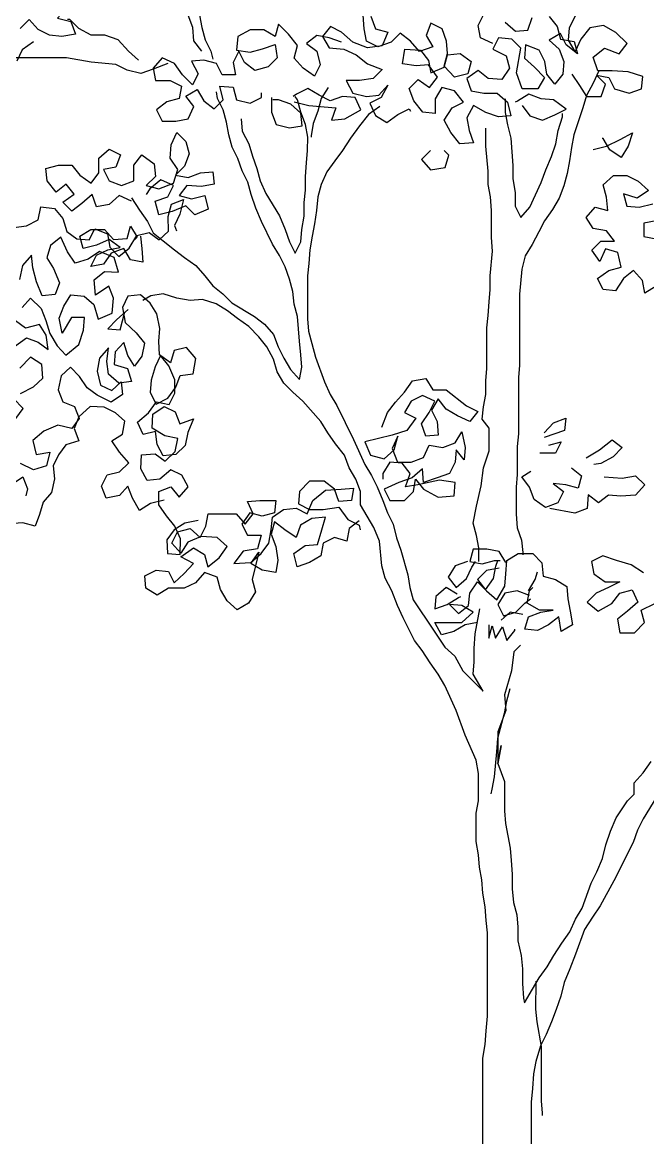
# Model space of a CAD drawing. Header units: metres. Extents: x 750563 to 756046, y 4495933 to 4497284.
# Drawn here: x 755743.714 to 755744.262, y 4496171.13 to 4496172.107 of the extents above; entities that cross this region are included whole.
import ezdxf

# ---------------------------------------------------------------- set-up
doc = ezdxf.new("R2010")
doc.units = ezdxf.units.M
doc.layers.add('00_DETALLES', color=7, linetype='Continuous', true_color=0xe0f0d1)

# ---------------------------------------------------------------- blocks, each defined once
blk = doc.blocks.new('Arbol21')
for points in [[(0.8011, 5.2237), (0.8134, 5.1965), (0.8233, 5.1693), (0.8382, 5.1422), (0.8407, 5.115), (0.8309, 5.0606), (0.8185, 5.0359), (0.8111, 5.0087), (0.7988, 4.9815), (0.7766, 4.8999), (0.7717, 4.8727), (0.7643, 4.8455), (0.752, 4.8208), (0.7471, 4.8035)], [(0.7718, 4.8208), (0.789, 4.8431), (0.7915, 4.8728), (0.8013, 4.8999), (0.8038, 4.9271), (0.8038, 4.9568), (0.8112, 4.984), (0.8235, 5.0087), (0.8408, 5.0334), (0.8679, 5.0433), (0.9124, 5.078), (0.9321, 5.1002), (0.9371, 5.1027)], [(0.1342, 4.8376), (0.1613, 4.8499), (0.1663, 4.8771), (0.1539, 4.9018)], [(0.1069, 4.8845), (0.0847, 4.8647), (0.0575, 4.8671), (0.0476, 4.8943)], [(0.0106, 4.8968), (-0.0067, 4.8745), (-0.0141, 4.8473), (-0.0438, 4.8423), (-0.0512, 4.8151), (-0.0265, 4.8349), (-0.0141, 4.8597), (0.0106, 4.8449), (-0.0116, 4.8251), (-0.0215, 4.7979), (-0.019, 4.7707), (-0.0017, 4.7485), (0.0156, 4.7707), (0.0205, 4.7979), (0.0329, 4.8226), (0.0625, 4.835), (0.065, 4.8054), (0.0428, 4.7856), (0.0206, 4.7633), (0.0354, 4.7386), (0.07, 4.7386), (0.0823, 4.7733), (0.0724, 4.8276), (0.0922, 4.8474), (0.1218, 4.8499), (0.1342, 4.8252), (0.1045, 4.8103), (0.0972, 4.7832), (0.1145, 4.7585), (0.1441, 4.761), (0.1664, 4.7783), (0.1911, 4.761), (0.1812, 4.7338), (0.154, 4.7288), (0.1244, 4.7288), (0.1022, 4.709), (0.0948, 4.6794), (0.122, 4.6769), (0.1491, 4.6868), (0.1763, 4.7017), (0.1912, 4.6745), (0.1862, 4.6473), (0.1764, 4.6201), (0.206, 4.6177), (0.2258, 4.6424), (0.2406, 4.6696), (0.2233, 4.6968), (0.1985, 4.7091), (0.2183, 4.7338), (0.2455, 4.7413), (0.2603, 4.7166), (0.2603, 4.6845), (0.2875, 4.687), (0.3073, 4.7117), (0.3171, 4.7389), (0.2973, 4.7586), (0.2726, 4.7413), (0.2553, 4.7635), (0.2751, 4.7907), (0.3023, 4.7883), (0.3319, 4.7933), (0.3269, 4.8254), (0.2923, 4.8229), (0.2751, 4.8006), (0.2701, 4.7734), (0.2405, 4.7858), (0.233, 4.8129), (0.2059, 4.8154), (0.1812, 4.7981), (0.1886, 4.7709), (0.2183, 4.7635), (0.2405, 4.7882), (0.233, 4.8154), (0.2355, 4.8426), (0.2453, 4.8698), (0.27, 4.8822), (0.28, 4.855), (0.2652, 4.8303), (0.2948, 4.8204), (0.3146, 4.8427), (0.3368, 4.86), (0.3566, 4.8402), (0.3862, 4.8304), (0.4109, 4.8428), (0.4159, 4.8699), (0.4183, 4.8996)], [(0.401, 4.8971), (0.3912, 4.8699), (0.364, 4.8625), (0.3764, 4.8328), (0.4085, 4.8279), (0.4406, 4.8403), (0.4653, 4.8626), (0.49, 4.875), (0.5073, 4.8527), (0.4925, 4.828), (0.4604, 4.8255), (0.4332, 4.8131), (0.4085, 4.7933), (0.3764, 4.7809), (0.3962, 4.7612), (0.4259, 4.7563), (0.4555, 4.7563), (0.4407, 4.7291), (0.4111, 4.7217), (0.3839, 4.7241), (0.3641, 4.7463), (0.3789, 4.7192), (0.4037, 4.7068), (0.3913, 4.6796), (0.3666, 4.6648), (0.3419, 4.6821), (0.3172, 4.6944), (0.3147, 4.6894)], [(0.9718, 4.9817), (1.0039, 4.9743), (1.0311, 4.9669), (1.0583, 4.9694), (1.0484, 4.9397), (1.0336, 4.915), (1.0682, 4.915), (1.088, 4.8928), (1.0584, 4.8854), (1.0485, 4.8582), (1.0782, 4.8532), (1.1053, 4.8557), (1.1301, 4.8681), (1.1498, 4.8904), (1.1696, 4.8706)], [(-0.0388, 4.7707), (-0.056, 4.7459), (-0.0708, 4.7212), (-0.103, 4.7212), (-0.1129, 4.7484), (-0.0931, 4.7682), (-0.1203, 4.7632), (-0.1326, 4.7385), (-0.1647, 4.7285), (-0.1919, 4.7384), (-0.1944, 4.7656), (-0.1623, 4.7755), (-0.1277, 4.778), (-0.0956, 4.778), (-0.0857, 4.8077), (-0.1105, 4.8274), (-0.1426, 4.8151), (-0.1599, 4.8373), (-0.1352, 4.862), (-0.108, 4.8769), (-0.0784, 4.872), (-0.0586, 4.8473), (-0.0462, 4.8201), (-0.0314, 4.8448), (-0.0339, 4.872), (-0.0488, 4.9016)], [(0.9102, 4.8012), (0.9324, 4.821), (0.9546, 4.8457), (0.9843, 4.8556), (1.0139, 4.8557), (1.0411, 4.8705), (1.0608, 4.8903), (1.0658, 4.8903)], [(0.4653, 4.8403), (0.4925, 4.8502), (0.5197, 4.8552), (0.5419, 4.8379), (0.5197, 4.8206), (0.5123, 4.7909), (0.5247, 4.7662), (0.5494, 4.7836), (0.5691, 4.8058), (0.5617, 4.833), (0.5814, 4.8577), (0.6037, 4.88), (0.6111, 4.8528), (0.6358, 4.8677), (0.6655, 4.8677), (0.6927, 4.8529), (0.6952, 4.8232), (0.6655, 4.8183), (0.6383, 4.8257), (0.6111, 4.8355), (0.6062, 4.8059), (0.626, 4.7861), (0.6557, 4.7787), (0.6779, 4.796), (0.6902, 4.8208), (0.7026, 4.7961), (0.6977, 4.7689), (0.7273, 4.7689), (0.7397, 4.7936), (0.7668, 4.8011), (0.794, 4.7986), (0.7792, 4.7714), (0.7916, 4.7467), (0.8138, 4.769), (0.8311, 4.7937), (0.8583, 4.8061), (0.8781, 4.7839), (0.8731, 4.7567), (0.841, 4.7567), (0.8163, 4.7443), (0.8213, 4.7171), (0.8485, 4.7097), (0.8707, 4.6924), (0.8584, 4.6677), (0.8287, 4.6677), (0.8016, 4.6726), (0.7892, 4.6998), (0.8065, 4.722), (0.7817, 4.7368), (0.7669, 4.7121), (0.7447, 4.6948), (0.7249, 4.7145), (0.7323, 4.7442), (0.7026, 4.7417), (0.6953, 4.7145), (0.6656, 4.7071), (0.6409, 4.7194), (0.6409, 4.7293)], [(1.14, 4.8409), (1.1647, 4.8237), (1.1771, 4.799)], [(0.8459, 4.7937), (0.8781, 4.7814), (0.9053, 4.7715), (0.9349, 4.779), (0.9596, 4.7914), (1.014, 4.7964), (1.0683, 4.8063), (1.1795, 4.8064)], [(-0.0981, 4.778), (-0.0857, 4.7509), (-0.0708, 4.7237), (-0.0634, 4.6965), (-0.0436, 4.6372), (-0.0386, 4.61), (-0.0336, 4.5804), (-0.0287, 4.5532), (-0.0212, 4.526), (-0.0113, 4.4989), (0.0035, 4.4742), (0.0209, 4.4495), (0.0332, 4.4248), (0.0481, 4.3976), (0.0629, 4.3729), (0.0704, 4.3433), (0.0754, 4.2889), (0.0755, 4.1332), (0.078, 4.106), (0.0781, 3.9825), (0.0806, 3.9553), (0.0807, 3.8935), (0.0832, 3.8663), (0.0832, 3.807), (0.0808, 3.7773), (0.0709, 3.7502), (0.0685, 3.723), (0.0685, 3.718)], [(0.5692, 4.7095), (0.5371, 4.702), (0.4778, 4.697), (0.4877, 4.6698), (0.4581, 4.6723), (0.4234, 4.692), (0.4358, 4.7192), (0.463, 4.7217), (0.4901, 4.7118), (0.5148, 4.7242), (0.5395, 4.7391), (0.5643, 4.7267), (0.5717, 4.7218)], [(0.4951, 4.7415), (0.5099, 4.7168), (0.5173, 4.6896), (0.5273, 4.6625), (0.5322, 4.6353), (0.5322, 4.6328)], [(0.07, 4.7016), (0.0528, 4.6793), (0.0256, 4.6694), (-0.0016, 4.6817), (-0.0263, 4.6941), (0.0008, 4.7139), (0.028, 4.7164), (0.0552, 4.7263), (0.0799, 4.7115), (0.0849, 4.709)], [(0.1071, 4.7164), (0.1071, 4.6868), (0.1022, 4.6596), (0.0948, 4.6299), (0.0899, 4.5706), (0.09, 4.541), (0.085, 4.5113), (0.0851, 4.4817), (0.0727, 4.4569), (0.0529, 4.4792), (0.0282, 4.5335), (0.0183, 4.5607), (0.0059, 4.5903), (-0.004, 4.6175), (-0.009, 4.6471), (-0.0189, 4.6768), (-0.0189, 4.6842)], [(0.6854, 4.6725), (0.683, 4.6453), (0.6682, 4.6181), (0.6608, 4.5909), (0.6509, 4.5637), (0.6435, 4.5365), (0.6312, 4.5093), (0.6016, 4.4599), (0.5893, 4.4302), (0.5794, 4.403), (0.5671, 4.3783), (0.5547, 4.403), (0.5522, 4.4302), (0.5472, 4.4598), (0.5472, 4.4895), (0.5447, 4.5167), (0.5447, 4.5463), (0.5422, 4.576), (0.5397, 4.6032), (0.5396, 4.6328), (0.5446, 4.66), (0.5544, 4.6872), (0.5618, 4.7144), (0.5667, 4.7218)], [(0.6186, 4.7194), (0.6187, 4.6873), (0.6088, 4.6601), (0.5792, 4.6526), (0.552, 4.6575), (0.5544, 4.6847), (0.5766, 4.7045), (0.6038, 4.7144), (0.6162, 4.7144)], [(0.9253, 4.4997), (0.908, 4.4725), (0.8907, 4.4478), (0.8784, 4.4231), (0.8562, 4.4058), (0.8315, 4.386), (0.8092, 4.3686), (0.7846, 4.3513), (0.7648, 4.3291), (0.7475, 4.3068), (0.7253, 4.2895), (0.7055, 4.2697), (0.6561, 4.24), (0.6339, 4.2227), (0.6142, 4.2004), (0.6043, 4.1732), (0.592, 4.1485), (0.5772, 4.1238), (0.5574, 4.1015), (0.5525, 4.1287), (0.5549, 4.1559), (0.5573, 4.1855), (0.5622, 4.2399), (0.5696, 4.2671), (0.5721, 4.2943), (0.5795, 4.3215), (0.5893, 4.3487), (0.6017, 4.3734), (0.6165, 4.3981), (0.6411, 4.4476), (0.6535, 4.4772), (0.6633, 4.5069), (0.6707, 4.5341), (0.683, 4.5588), (0.6929, 4.586), (0.7052, 4.6107), (0.7126, 4.6379), (0.7175, 4.6651), (0.7249, 4.6923), (0.7373, 4.717), (0.7397, 4.7318)], [(0.3814, 4.6994), (0.4061, 4.6821), (0.4259, 4.6574), (0.4457, 4.6303), (0.4631, 4.6031), (0.4804, 4.5809), (0.4977, 4.5562), (0.5101, 4.529), (0.5175, 4.5018), (0.52, 4.4722), (0.525, 4.4425), (0.53, 4.4153), (0.5349, 4.3857), (0.5374, 4.356), (0.5399, 4.3289), (0.54, 4.2349), (0.5376, 4.2078), (0.5302, 4.1806), (0.5228, 4.1509), (0.5031, 4.0965), (0.4907, 4.0693), (0.4759, 4.0446), (0.4389, 3.9704), (0.4143, 3.916), (0.3995, 3.8913), (0.3871, 3.8666), (0.3748, 3.8369), (0.3649, 3.8097), (0.3526, 3.785), (0.3452, 3.7554), (0.3354, 3.7282), (0.3206, 3.6738), (0.3157, 3.6466), (0.3083, 3.6194), (0.2639, 3.5526), (0.2639, 3.5526), (0.2392, 3.5155), (0.217, 3.4958), (0.1997, 3.4636), (0.1552, 3.4191), (0.1774, 3.4562), (0.175, 3.4834), (0.1749, 3.513), (0.1724, 3.5451), (0.1625, 3.5995)], [(-0.0856, 4.6051), (-0.1152, 4.6124), (-0.1449, 4.6272), (-0.1721, 4.642), (-0.1622, 4.6124), (-0.1473, 4.5877), (-0.1226, 4.605), (-0.1078, 4.6298), (-0.1053, 4.6298)], [(0.1649, 3.7033), (0.1648, 3.7329), (0.1698, 3.7601), (0.1771, 3.7873), (0.1697, 3.8244), (0.1598, 3.8689), (0.1548, 3.9084), (0.1424, 3.9454), (0.1424, 3.9949), (0.1572, 4.0147), (0.1547, 4.0418), (0.1497, 4.069), (0.1497, 4.0987), (0.1472, 4.1259), (0.1471, 4.2148), (0.1446, 4.242), (0.1421, 4.2717), (0.1396, 4.2988), (0.1396, 4.3285), (0.1346, 4.3829), (0.137, 4.4125), (0.137, 4.4718), (0.1394, 4.5015), (0.1443, 4.5287), (0.1443, 4.5583), (0.1492, 4.6127), (0.1492, 4.6522)], [(0.9253, 4.4923), (0.9525, 4.5047), (0.9747, 4.4849), (1.0019, 4.48), (1.0118, 4.5072), (1.034, 4.4875), (1.0563, 4.4702), (1.076, 4.49), (1.0513, 4.5073), (1.0686, 4.5295), (1.0908, 4.5122), (1.1106, 4.537), (1.113, 4.5641), (1.0858, 4.5715), (1.0562, 4.5715), (1.0389, 4.5493), (1.0142, 4.5319), (0.9969, 4.5542), (0.9969, 4.5863), (0.9746, 4.606), (0.9499, 4.5937), (0.9598, 4.5665), (0.987, 4.5616), (0.9747, 4.5368), (0.9475, 4.5269), (0.9203, 4.5368), (0.9203, 4.5714), (0.9029, 4.5936), (0.8758, 4.5738), (0.8733, 4.5466), (0.8931, 4.5269), (0.8659, 4.5194), (0.8338, 4.5318), (0.8239, 4.5614), (0.8412, 4.5861), (0.8387, 4.6158), (0.8263, 4.643), (0.8065, 4.6232), (0.7992, 4.596), (0.8091, 4.5688), (0.8289, 4.5491), (0.8017, 4.5441), (0.7745, 4.554), (0.7473, 4.5564), (0.7448, 4.5292), (0.772, 4.5243), (0.8042, 4.5268), (0.8215, 4.5046), (0.7943, 4.4971), (0.7646, 4.5045), (0.7573, 4.4749), (0.7869, 4.4625), (0.8067, 4.4823), (0.8363, 4.47), (0.866, 4.4626), (0.8734, 4.4923), (0.8462, 4.5021), (0.8338, 4.5268), (0.861, 4.5392), (0.8857, 4.5195), (0.8931, 4.5071)], [(-0.2237, 4.3059), (-0.1989, 4.2911), (-0.194, 4.3183), (-0.1743, 4.3406), (-0.152, 4.3233), (-0.1347, 4.2961), (-0.1075, 4.2986), (-0.0952, 4.3233), (-0.1199, 4.3406), (-0.1471, 4.348), (-0.1397, 4.3801), (-0.1125, 4.3876), (-0.1002, 4.3604), (-0.0829, 4.3851), (-0.1027, 4.4049), (-0.1323, 4.4048), (-0.115, 4.4271), (-0.0854, 4.4321), (-0.0706, 4.4568), (-0.0904, 4.479), (-0.1176, 4.4716), (-0.1151, 4.5012), (-0.1077, 4.5284), (-0.13, 4.5482), (-0.1596, 4.5482), (-0.1843, 4.5358), (-0.2066, 4.516), (-0.1818, 4.4987), (-0.1522, 4.5086), (-0.1596, 4.4814), (-0.1868, 4.4789), (-0.2164, 4.4863)], [(-0.2238, 4.4492), (-0.1966, 4.4443), (-0.1966, 4.4147), (-0.2238, 4.4097)], [(0.2703, 4.6029), (0.2901, 4.5832), (0.2703, 4.5609), (0.2382, 4.5658), (0.2308, 4.593), (0.2406, 4.6029)], [(0.8538, 3.8377), (0.8843, 3.8301), (0.9077, 3.8153), (0.9233, 3.8421), (0.9334, 3.8684), (0.9517, 3.8477), (0.9809, 3.8422), (0.991, 3.8685), (0.9791, 3.8931), (0.952, 3.8998), (0.9316, 3.9192), (0.9519, 3.943), (0.9687, 3.9677), (0.9454, 3.9824), (0.9398, 4.0108), (0.9605, 4.0291), (0.9851, 4.041), (1.016, 4.0424), (1.0411, 4.02), (1.0509, 3.9942), (1.0408, 3.9678), (1.0692, 3.959), (1.0854, 3.937), (1.0973, 3.9125), (1.094, 3.8845), (1.1009, 3.854), (1.1191, 3.8333), (1.1268, 3.8062), (1.1366, 3.7804), (1.1638, 3.7881), (1.1938, 3.786)], [(1.1788, 4.0165), (1.1627, 4.0385), (1.1842, 4.0602)], [(1.1832, 4.4349), (1.1552, 4.4382), (1.1298, 4.4517), (1.1242, 4.48), (1.0945, 4.4766), (1.0763, 4.4541), (1.0675, 4.4256), (1.0455, 4.4095), (1.018, 4.4073), (1.0061, 4.4318), (0.9781, 4.4207), (0.9727, 4.3915), (0.9532, 4.3711), (0.9307, 4.3892), (0.9141, 4.4168), (0.887, 4.4235), (0.865, 4.4073), (0.8446, 4.4267), (0.8454, 4.4589), (0.8377, 4.4861), (0.8114, 4.4962), (0.8195, 4.4635), (0.8314, 4.439), (0.8268, 4.4275)], [(0.9056, 4.4157), (0.9031, 4.3885), (0.9007, 4.3588), (0.9279, 4.3638), (0.9427, 4.3885), (0.9699, 4.3787), (0.9872, 4.354), (1.0144, 4.3491), (1.002, 4.3738), (0.9773, 4.3861), (0.9501, 4.391), (0.9748, 4.4083), (1.002, 4.396), (1.0316, 4.3886), (1.039, 4.4158), (1.0143, 4.4306), (0.9846, 4.4306), (0.9649, 4.4083), (0.9352, 4.4108), (0.9278, 4.4379), (0.913, 4.4132), (0.9179, 4.4083)], [(1.1689, 4.0712), (1.1401, 4.0855), (1.1197, 4.105), (1.1217, 4.135), (1.1471, 4.1504), (1.17, 4.1267)], [(1.1818, 4.1742), (1.1559, 4.1932), (1.1301, 4.1834), (1.1081, 4.1672), (1.1122, 4.1986), (1.127, 4.2219), (1.1575, 4.2144), (1.1795, 4.2306)], [(1.165, 4.2593), (1.1467, 4.2801), (1.1231, 4.2571), (1.113, 4.2308), (1.1042, 4.2024), (1.0885, 4.1756), (1.0691, 4.1553), (1.0406, 4.1785), (1.0304, 4.2098), (1.0282, 4.2374), (1.057, 4.2374), (1.0774, 4.2036), (1.0837, 4.2362), (1.0739, 4.2621), (1.0586, 4.2875), (1.0289, 4.284), (1.0082, 4.2657), (0.9985, 4.2339), (0.9676, 4.2469), (0.9649, 4.28), (0.975, 4.3063), (1.0043, 4.2865), (1.0072, 4.3199), (0.9847, 4.3381), (0.9538, 4.3368), (0.9634, 4.3686), (0.9956, 4.3822), (1.0202, 4.3653), (1.0486, 4.3565), (1.0655, 4.3811), (1.0807, 4.4134), (1.1032, 4.3952), (1.1109, 4.3681), (1.0961, 4.3448), (1.0831, 4.3138), (1.0929, 4.288), (1.1209, 4.2847), (1.1339, 4.3156), (1.1415, 4.3462), (1.1448, 4.3741), (1.1644, 4.3513), (1.1712, 4.3208)], [(0.1562, 2.3985), (0.156, 2.6159), (0.151, 2.6456), (0.1485, 2.6752), (0.146, 2.7074), (0.1458, 2.8902), (0.1483, 2.9174), (0.1507, 2.9471), (0.1556, 2.9767), (0.1581, 3.0064), (0.163, 3.0336), (0.1655, 3.0608), (0.1704, 3.0904), (0.1703, 3.1522), (0.1653, 3.1794), (0.1653, 3.2387), (0.1702, 3.2684), (0.1949, 3.3227), (0.2146, 3.3771), (0.2393, 3.4315), (0.2541, 3.4562), (0.2713, 3.481), (0.2886, 3.5082), (0.3059, 3.5304), (0.3306, 3.5799), (0.3429, 3.6071), (0.3552, 3.6392), (0.37, 3.6664), (0.3774, 3.6936), (0.3823, 3.748), (0.3946, 3.7776), (0.4242, 3.8271), (0.4242, 3.8567), (0.4341, 3.8839), (0.4489, 3.9087), (0.4587, 3.9359), (0.4785, 3.9606), (0.4958, 3.9853), (0.5106, 4.01), (0.5501, 4.0546), (0.5723, 4.0743), (0.592, 4.0941), (0.6068, 4.1189), (0.6142, 4.1461), (0.629, 4.1732), (0.6463, 4.1955), (0.6685, 4.2178), (0.6932, 4.2351), (0.7154, 4.2524), (0.7401, 4.2673), (0.7698, 4.2772), (0.797, 4.2747), (0.8266, 4.2797), (0.8563, 4.2896), (0.8835, 4.2847), (0.9008, 4.2748)], [(0.7798, 3.793), (0.809, 3.7875), (0.8324, 3.7728), (0.8485, 3.7508), (0.8465, 3.7207), (0.819, 3.7185), (0.8184, 3.7528), (0.8307, 3.7804), (0.8488, 3.8029), (0.8657, 3.8275), (0.8656, 3.8563), (0.8393, 3.8664), (0.8212, 3.8439), (0.8016, 3.8668), (0.8151, 3.8922), (0.8396, 3.9042), (0.8634, 3.8839), (0.8914, 3.8806), (0.9049, 3.906), (0.9036, 3.937), (0.8735, 3.939), (0.8515, 3.9228), (0.8298, 3.9444), (0.8242, 3.9728), (0.8526, 3.9784), (0.8801, 3.995), (0.8787, 4.0259), (0.8541, 4.0428), (0.8296, 4.0309), (0.8195, 4.0045), (0.7898, 4.0155), (0.8021, 3.9854), (0.8077, 3.957), (0.8281, 3.9376), (0.8561, 3.9343), (0.8696, 3.9598), (0.8729, 3.9877), (0.9, 3.981), (0.9123, 4.0086), (0.8885, 4.0289), (0.871, 4.053), (0.8427, 4.0474), (0.8307, 4.072), (0.8306, 4.1008), (0.8437, 4.1318), (0.8619, 4.1543), (0.8738, 4.1297), (0.8828, 4.1005), (0.885, 4.073), (0.8715, 4.0475), (0.846, 4.061), (0.8286, 4.0851), (0.8187, 4.1109), (0.7908, 4.1142), (0.7847, 4.1481), (0.805, 4.1719), (0.8322, 4.1652), (0.8399, 4.1381), (0.864, 4.1555), (0.866, 4.1856), (0.8638, 4.2132), (0.8701, 4.2458), (0.8849, 4.2692), (0.9056, 4.2875), (0.9336, 4.2841), (0.9455, 4.2596), (0.9392, 4.2269), (0.9155, 4.204), (0.8974, 4.1815), (0.903, 4.1531), (0.9191, 4.1311), (0.9339, 4.1545), (0.9427, 4.1829), (0.961, 4.1622), (0.9632, 4.1346), (0.934, 4.1256), (0.9252, 4.0972), (0.9531, 4.0939), (0.976, 4.1135), (0.9793, 4.1414), (0.9758, 4.1711), (0.9954, 4.1483), (1.001, 4.1199), (0.9934, 4.0894), (0.9689, 4.0774), (0.9485, 4.0969), (0.9452, 4.0689), (0.9698, 4.052), (1.0007, 4.0678), (1.0227, 4.0839), (1.0396, 4.1086), (1.059, 4.1289), (1.0794, 4.1095), (1.0863, 4.079), (1.0762, 4.0527), (1.0503, 4.0429), (1.0402, 4.0166), (1.0564, 3.9946), (1.0869, 4.0015), (1.1179, 3.9884), (1.1417, 3.9681), (1.1341, 3.9376), (1.1048, 3.943), (1.1117, 3.9125), (1.1401, 3.9037), (1.1689, 3.9182)], [(1.1928, 3.8691), (1.1635, 3.8889), (1.1534, 3.8626), (1.1568, 3.8474)], [(0.9329, 4.2551), (0.9576, 4.2329), (0.9774, 4.2131), (0.9503, 4.2106), (0.9403, 4.2501)], [(0.3771, 3.9976), (0.3647, 4.0297), (0.3474, 4.0519), (0.3276, 4.0741), (0.3103, 4.0988), (0.2806, 4.1037), (0.2658, 4.079), (0.2362, 4.079), (0.1917, 4.0443), (0.167, 4.032), (0.1844, 4.0097), (0.2115, 4.0221), (0.2362, 4.037), (0.2535, 4.0592), (0.2684, 4.0345), (0.256, 4.0098), (0.2536, 3.9801), (0.2808, 3.9777), (0.2906, 4.0049), (0.2733, 4.0296), (0.2609, 4.0543), (0.2881, 4.0667), (0.3128, 4.0543), (0.3277, 4.0296), (0.303, 4.0173), (0.3228, 3.9901), (0.3549, 3.9802), (0.4142, 3.9655), (0.4019, 3.9358), (0.3722, 3.9284), (0.35, 3.9481), (0.3425, 3.9778), (0.3549, 3.9506), (0.3426, 3.9209), (0.3129, 3.9209), (0.2857, 3.9308), (0.2734, 3.9579), (0.2437, 3.953), (0.2165, 3.9628), (0.2017, 3.9875), (0.1943, 3.9529), (0.1968, 3.9257), (0.2141, 3.948), (0.2166, 3.9208), (0.2289, 3.8961), (0.2561, 3.8862), (0.2858, 3.8764), (0.2882, 3.906), (0.3105, 3.8863), (0.3402, 3.8764), (0.3723, 3.8616), (0.36, 3.8369), (0.3278, 3.8369), (0.3081, 3.8566), (0.3031, 3.8838), (0.2858, 3.8616), (0.2537, 3.8442), (0.2191, 3.8467), (0.2166, 3.8763), (0.2512, 3.8813), (0.2982, 3.8715), (0.3253, 3.8665), (0.3154, 3.8962), (0.3327, 3.9184), (0.3599, 3.9209), (0.3747, 3.8962), (0.3748, 3.8839)], [(0.0213, 3.9849), (0.0015, 4.0071), (-0.0257, 4.017), (-0.0232, 3.9898), (0.0213, 3.975)], [(-0.0701, 3.9304), (-0.0998, 3.9477), (-0.127, 3.9699), (-0.1492, 3.9526), (-0.1294, 3.9328), (-0.1022, 3.918), (-0.0874, 3.9156)], [(0.0114, 3.9577), (-0.0158, 3.9651), (-0.0034, 3.9404), (0.0312, 3.9404)], [(-0.038, 3.9082), (-0.0602, 3.8909), (-0.0528, 3.8637), (-0.0256, 3.8712), (0.0016, 3.8737), (-0.0206, 3.8563), (-0.0082, 3.8316), (0.019, 3.8218), (0.0437, 3.8391), (0.0535, 3.8663), (0.0708, 3.8885), (0.051, 3.9009)], [(-0.1096, 3.8884), (-0.1491, 3.8859), (-0.1788, 3.8908), (-0.1986, 3.871), (-0.1788, 3.8488), (-0.1466, 3.8463), (-0.1195, 3.8488), (-0.0972, 3.8316), (-0.075, 3.8489), (-0.0725, 3.8192), (-0.0453, 3.8094), (0.0091, 3.8193)], [(0.4267, 3.7925), (0.449, 3.7752), (0.454, 3.748), (0.4811, 3.7555), (0.5059, 3.7431), (0.5108, 3.716), (0.5356, 3.7012), (0.5627, 3.6913), (0.5701, 3.721), (0.5454, 3.7382), (0.5182, 3.7407), (0.5083, 3.7728), (0.5009, 3.8), (0.5305, 3.7975), (0.5552, 3.7827), (0.5652, 3.7556), (0.5899, 3.7729), (0.6121, 3.7902), (0.6195, 3.763), (0.6097, 3.7358), (0.6047, 3.7062), (0.6097, 3.679), (0.6394, 3.684), (0.6641, 3.6988), (0.6467, 3.7235), (0.6616, 3.6642), (0.6542, 3.637), (0.6691, 3.6123), (0.6938, 3.5975), (0.716, 3.6173), (0.7308, 3.642), (0.7382, 3.6692), (0.7654, 3.6791), (0.7852, 3.6569), (0.8099, 3.6446), (0.8445, 3.6446), (0.8692, 3.6298), (0.8939, 3.6446), (0.8964, 3.6718), (0.8717, 3.6842), (0.8445, 3.6817), (0.8321, 3.6569), (0.8099, 3.6767), (0.7901, 3.6989), (0.8173, 3.7138), (0.7901, 3.7335), (0.7654, 3.7187), (0.758, 3.6915), (0.7332, 3.7112), (0.7159, 3.7359), (0.7381, 3.7557), (0.7727, 3.7582), (0.8024, 3.7459), (0.8173, 3.7212), (0.837, 3.7434), (0.8246, 3.7681), (0.7974, 3.7755), (0.7752, 3.7557), (0.7628, 3.7804), (0.7579, 3.8076), (0.6961, 3.8076), (0.6763, 3.7853), (0.659, 3.8075), (0.6713, 3.8347), (0.6442, 3.8372), (0.6096, 3.8371), (0.6121, 3.81), (0.6393, 3.8026), (0.6664, 3.81), (0.6837, 3.7853), (0.6714, 3.7606), (0.6418, 3.7606), (0.6492, 3.7309), (0.6813, 3.726), (0.7011, 3.6988), (0.6641, 3.7013), (0.6418, 3.721), (0.6245, 3.7432), (0.6195, 3.7729), (0.617, 3.8001), (0.5923, 3.8174), (0.5651, 3.8198), (0.5404, 3.8074), (0.528, 3.8371), (0.5008, 3.8593), (0.4662, 3.8617), (0.439, 3.8642), (0.444, 3.837), (0.4712, 3.8345), (0.481, 3.8617), (0.5033, 3.8791), (0.5354, 3.8791), (0.5577, 3.8569), (0.5601, 3.8297), (0.5354, 3.8173), (0.5058, 3.8173), (0.4712, 3.8222), (0.4514, 3.795), (0.4267, 3.7826), (0.4243, 3.7727)], [(-0.1959, 3.6782), (-0.1687, 3.6956), (-0.1366, 3.7055), (-0.107, 3.7154), (-0.0823, 3.7031), (-0.0872, 3.6759), (-0.1119, 3.6586), (-0.144, 3.6585), (-0.1193, 3.6462), (-0.0921, 3.6339), (-0.0723, 3.6141), (-0.097, 3.5943), (-0.1267, 3.6116), (-0.144, 3.6338), (-0.1712, 3.6412), (-0.1835, 3.614), (-0.1612, 3.5943), (-0.139, 3.577), (-0.1439, 3.5473), (-0.176, 3.5473), (-0.1983, 3.5695), (-0.1909, 3.5967), (-0.2206, 3.6115)], [(0.1675, 3.5698), (0.1946, 3.5649), (0.2194, 3.5501), (0.2466, 3.5427), (0.2614, 3.5699), (0.2021, 3.5699), (0.1773, 3.5921), (0.202, 3.6069), (0.2292, 3.6094), (0.2095, 3.5897), (0.1872, 3.6069), (0.1847, 3.6341), (0.1674, 3.6588), (0.1476, 3.639), (0.1254, 3.6192), (0.1081, 3.6489), (0.1056, 3.6761), (0.1031, 3.7057), (0.0784, 3.7205), (0.0462, 3.7205), (0.0265, 3.7007), (0.024, 3.671), (-0.0031, 3.6636), (-0.0278, 3.6487), (-0.0303, 3.6216), (-0.0352, 3.5944), (-0.0401, 3.5647), (-0.0154, 3.5499), (-0.0105, 3.582), (0.0118, 3.5648), (0.0365, 3.5524), (0.0637, 3.5549), (0.0562, 3.5821), (0.029, 3.592), (0.0019, 3.5969), (0.0315, 3.5969), (0.0587, 3.6118), (0.0537, 3.6389), (0.0463, 3.6463)], [(0.1056, 3.7008), (0.1204, 3.7255), (0.1475, 3.7305), (0.1772, 3.7305), (0.1846, 3.7033), (0.1575, 3.6983), (0.1303, 3.7057), (0.1179, 3.7057)], [(0.1204, 3.6884), (0.1476, 3.6835), (0.1674, 3.6638), (0.1501, 3.6415), (0.1328, 3.6662), (0.1278, 3.6934), (0.1229, 3.7057)], [(0.1896, 3.7033), (0.2168, 3.6935), (0.2316, 3.6688), (0.2143, 3.6465), (0.1921, 3.6662), (0.1797, 3.6909), (0.1723, 3.7033)], [(0.0562, 3.6389), (0.0413, 3.6636), (0.0364, 3.6809)], [(0.2119, 3.6317), (0.2366, 3.6465), (0.2588, 3.6268), (0.2613, 3.5996), (0.2341, 3.6094), (0.2094, 3.6243), (0.2045, 3.6267)], [(0.0537, 3.6291), (0.0809, 3.639), (0.1081, 3.634), (0.1229, 3.6093), (0.1106, 3.5846), (0.0834, 3.592), (0.0636, 3.6118), (0.0513, 3.6216)], [(0.0686, 3.5871), (0.0958, 3.592), (0.1156, 3.5747)], [(0.0644, 2.7369), (0.0471, 2.7666), (0.0323, 2.7913), (0.0149, 2.816), (0.0001, 2.8407), (-0.0172, 2.8678), (-0.0346, 2.8925), (-0.0469, 2.9197), (-0.0618, 2.9444), (-0.0816, 2.9988), (-0.094, 3.0235), (-0.1064, 3.0531), (-0.1138, 3.0828), (-0.1237, 3.1124), (-0.1361, 3.142), (-0.1609, 3.1791), (-0.1757, 3.1939), (-0.1757, 3.2186), (-0.1955, 3.2408), (-0.2128, 3.2655)], [(0.1428, 3.5649), (0.1428, 3.5352), (0.1353, 3.5624), (0.128, 3.5352), (0.1131, 3.5599), (0.1032, 3.5302), (0.0859, 3.5525), (0.0859, 3.5549)], [(0.0736, 3.5203), (0.0884, 3.5055), (0.0934, 3.4635), (0.1083, 3.4116), (0.1059, 3.377), (0.1232, 3.3301), (0.1233, 3.2609), (0.1158, 3.3004), (0.1233, 3.2609), (0.1085, 3.2213), (0.1085, 3.1571), (0.1061, 3.1299), (0.0962, 3.0755), (0.0938, 3.0483), (0.0914, 3.0187), (0.0914, 2.9866), (0.0889, 2.9569), (0.0816, 2.9297), (0.0791, 2.9025), (0.0791, 2.8729), (0.0717, 2.8407), (0.0693, 2.8111), (0.0693, 2.779), (0.0669, 2.7468), (0.0644, 2.7369)], [(-0.2251, 3.1889), (-0.1954, 3.1395), (-0.183, 3.1148), (-0.1731, 3.0876), (-0.131, 3.0037), (-0.1013, 2.9493), (-0.084, 2.9246), (-0.0667, 2.8975), (-0.0469, 2.8431), (-0.0345, 2.811), (-0.0221, 2.7813), (-0.0147, 2.7517), (-0.0048, 2.7221), (0.0052, 2.6949), (0.0175, 2.6677), (0.0299, 2.643), (0.0398, 2.6084), (0.0448, 2.5812), (0.0473, 2.5491), (0.0498, 2.5195), (0.0501, 2.2353)], [(0.0965, 3.4246), (0.1039, 3.3974), (0.1089, 3.3702), (0.1238, 3.3159), (0.1263, 3.2862), (0.1313, 3.2318), (0.1362, 3.2047), (0.1387, 3.1948)], [(0.0402, 2.7845), (0.0403, 2.7227), (0.0378, 2.6955), (0.028, 2.6411), (0.0281, 2.5225), (0.0257, 2.4953), (0.0257, 2.4904)]]:
    blk.add_lwpolyline(points)

msp = doc.modelspace()

# ---------------------------------------------------------------- block references
at = {"layer": '00_DETALLES', "xscale": -0.4000000000000057, "yscale": 0.4000000000000057, "zscale": 0.4}
msp.add_blockref('Arbol21', (755744.17962, 4496170.15347), dxfattribs=at)

doc.saveas('drawing.dxf')
